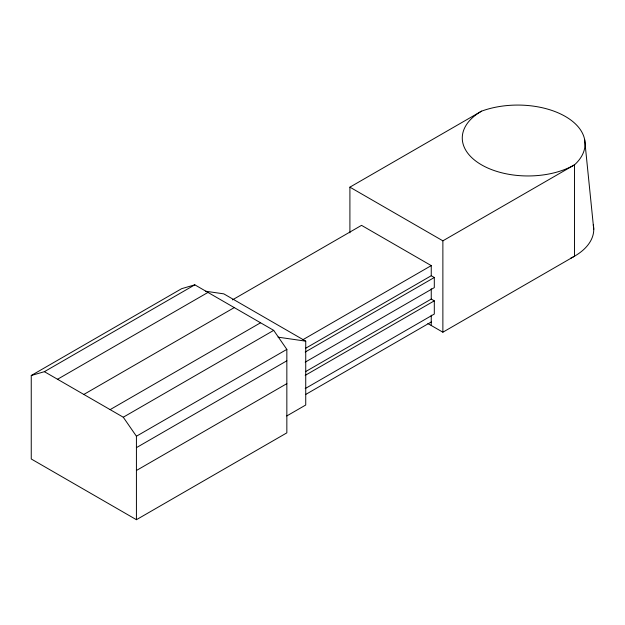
<?xml version="1.0" encoding="UTF-8"?>
<svg xmlns="http://www.w3.org/2000/svg" width="625" height="625" viewBox="0 0 625 625"><rect width="100%" height="100%" fill="white"/><g stroke="black" fill="none" stroke-linecap="round" stroke-linejoin="round"><path stroke-width="0.94" d="M349.906 232.844L349.906 187.156L481.531 111.164A67.328 38.867 0 0 1 565.344 116.453A67.328 38.867 0 0 1 574.492 164.844L574.492 256.219L442.875 332.203L427.891 323.555M31.25 375.508L181.672 288.664L194.82 284.828L273.703 330.367L286.844 349.383L286.844 432.859L136.422 519.703L31.25 458.984L31.25 375.508L44.398 371.68L194.82 284.828M57.539 379.266L207.969 292.422M232.438 299.883L361.531 225.352L431.25 265.609L431.25 275.734L305.539 348.32M83.836 394.445L234.258 307.602M110.125 409.625L260.555 322.781M44.398 371.68L123.273 417.219L273.703 330.367M349.906 187.156L442.875 240.828L574.492 164.844A65.734 37.953 0 0 1 481.531 164.844A65.734 37.953 0 0 1 481.531 111.164M303.008 339.648L431.25 265.609M136.422 519.703L136.422 436.227L286.844 349.383M136.422 447.648L286.844 360.805M305.211 352.031L434.305 277.5L434.305 287.625L305.211 362.156M305.539 371.656L431.25 299.078L434.305 300.836L434.305 314.047L305.211 388.578M136.422 470.492L286.844 383.648M305.211 375.367L434.305 300.836M305.539 394.555L431.25 321.977M286.766 415.961L305.734 405.008L305.734 341.156L223.805 293.859L205.687 291.242M278.086 337.164L305.734 341.156M431.25 275.734L434.305 277.5M123.273 417.219L136.422 436.227M584.664 139.719L593.75 229.375M442.875 240.828L442.875 332.203M431.25 288.695L431.25 299.078M431.25 315.195L431.25 325.5M593.289 224.875A65.734 37.953 0 0 1 570.555 258.312"/></g></svg>
